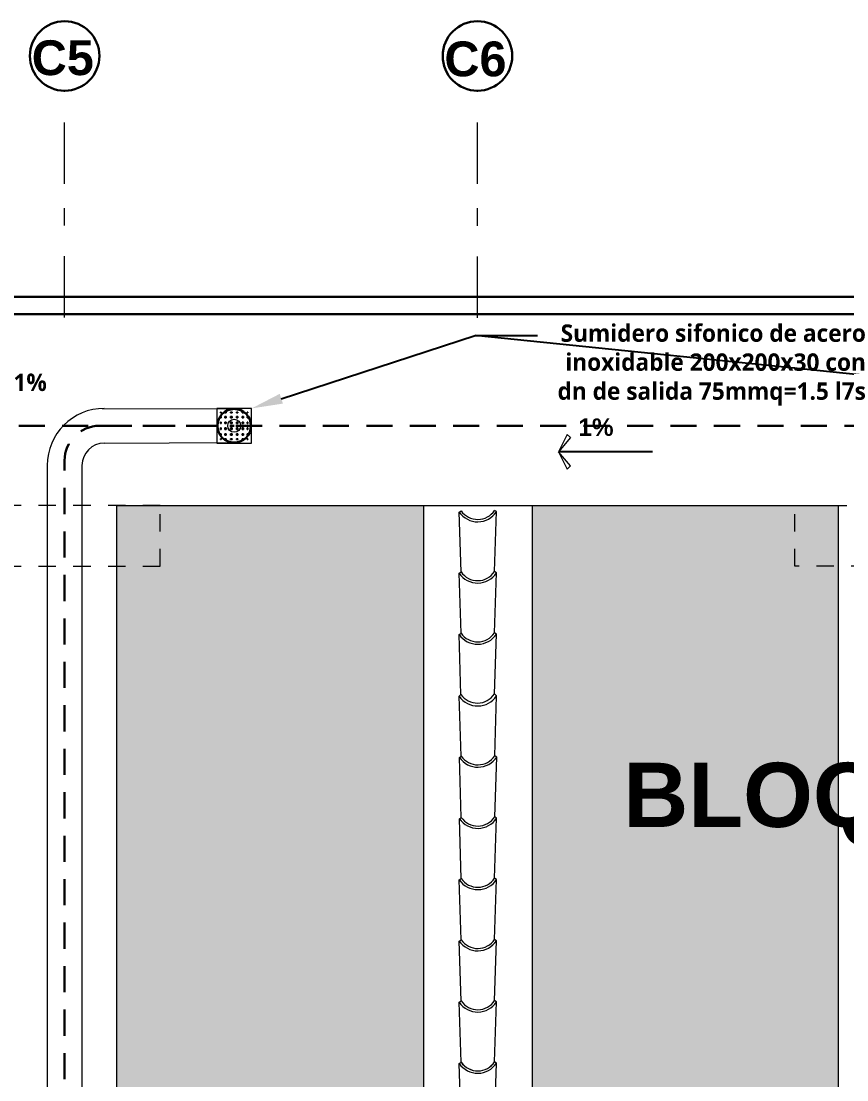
# Model space of a CAD drawing. Header units: metres. Extents: x 27 to 147, y -173 to 8.
# Drawn here: x 64.33 to 69.08, y -12.35 to -6.26 of the extents above; entities that cross this region are included whole.
import ezdxf
from ezdxf import colors
from ezdxf.entities.mleader import LeaderData, LeaderLine
from ezdxf.enums import TextEntityAlignment as Align
from ezdxf.math import Vec2, Vec3

# ---------------------------------------------------------------- set-up
doc = ezdxf.new("R2010")
doc.units = ezdxf.units.M
for name, pattern in [('DASHED2', [0.375, 0.25, -0.125]), ('Dot & Dashed', [0.670277762413025, 0.352777767181396, -0.176388883590699, 0, -0.14111111164093]), ('HIDDEN2', [0.1875, 0.125, -0.0625])]:
    doc.linetypes.add(name, pattern=pattern)
for name, color, linetype, lineweight in [('2D Drafting - General_Pen_No__46', 7, 'Continuous', 25), ('Cotas varias El', 253, 'Continuous', 13), ('Equipamiento SR', 23, 'Continuous', 0), ('GRAFO 0 BLANCO', 7, 'Continuous', 0), ('grafo 2', 31, 'Continuous', 20), ('GRAFO 3', 22, 'Continuous', 30), ('GRAFO 4', 7, 'Continuous', 30), ('GRAFO01', 7, 'Continuous', 0), ('GRfo 3', 7, 'Continuous', 30), ('I.S. CANALETAS', 12, 'Continuous', 0), ('Interior - Mobiliario', 7, 'Continuous', 5), ('letras sr', 7, 'Continuous', 5), ('linea0016', 144, 'HIDDEN2', 9), ('Lineas Referencia', 73, 'Continuous', 13), ('teja andina', 252, 'Continuous', 0), ('TEJAS ANDINA', 253, 'Continuous', 0), ('TEXTOS-SUBTITULO', 7, 'Continuous', 30)]:
    doc.layers.add(name, color=color, linetype=linetype, lineweight=lineweight)
doc.layers.add('Interior - Mobiliario _Pluma_Nº__3', color=7, linetype='Continuous', lineweight=18, true_color=0xff6600)
doc.layers.add('Mobiliario', color=7, linetype='Continuous', lineweight=0, true_color=0x7f7f7f)
doc.styles.add('GENERATED_STYLE_1', font='arialbd.ttf')
doc.styles.add('GENERATED_STYLE_2', font='arial.ttf')
doc.styles.get("Standard").update_dxf_attribs({"font": 'arial.ttf'})
doc.styles.add('TURBO_BASS', font='swisseb.ttf')

# ---------------------------------------------------------------- blocks, each defined once
blk = doc.blocks.new('A$C295C7585')
at = {"layer": 'Mobiliario', "lineweight": 15}
for p, q in [((1.374978025502969, 3.076203088460716), (1.513853283491699, 3.40416242087349)), ((1.513853283491699, 3.40416242087349), (1.527648820229842, 3.406546360073889)), ((1.556330874160267, 2.995064099900674), (1.716417933508637, 3.313533070731637)), ((1.716417933508637, 3.313533070731637), (1.70900166888714, 3.325407371513847)), ((1.222307230775641, 2.745859816847769), (1.36118248876528, 3.073819149260316)), ((1.36118248876528, 3.073819149260316), (1.374978025502969, 3.076203088460716)), ((1.403660079433394, 2.6647208282875), (1.563747138781764, 2.983189799118463)), ((1.563747138781764, 2.983189799118463), (1.556330874160267, 2.995064099900674)), ((1.069636436049223, 2.415516545234141), (1.208511694038407, 2.743475877646915)), ((1.208511694038407, 2.743475877646915), (1.222307230776096, 2.745859816847542)), ((1.250989284706975, 2.334377556673871), (1.411076344054891, 2.652846527505289)), ((1.411076344054891, 2.652846527505289), (1.403660079433394, 2.6647208282875)), ((0.9169656413223493, 2.085173273620967), (1.055840899311079, 2.413132606033741)), ((1.055840899311079, 2.413132606033741), (1.069636436048768, 2.415516545234595)), ((1.258405549328472, 2.322503255891888), (1.25098928470652, 2.334377556674326)), ((1.098318489980102, 2.004034285060698), (1.258405549328472, 2.322503255891888)), ((0.7650785429282223, 1.751017721853714), (0.9031190902182971, 2.079350511766734)), ((0.9031190902182971, 2.079350511766734), (0.9169656413223493, 2.085173273620967)), ((0.94643139158552, 1.66987873329299), (1.10492039455994, 1.989062689736784)), ((1.10492039455994, 1.989062689736784), (1.098439325062163, 2.004274668164622)), ((0.612407748201349, 1.420674450239858), (0.7512830061905333, 1.748633782652632)), ((0.7512830061905333, 1.748633782652632), (0.7650785429282223, 1.751017721853486)), ((0.7937605968586467, 1.339535461679816), (0.953847656207472, 1.658004432511007)), ((0.953847656207472, 1.658004432511007), (0.94643139158552, 1.66987873329299)), ((0.4597369534749305, 1.090331178626684), (0.5986122114636601, 1.418290511039459)), ((0.5986122114636601, 1.418290511039459), (0.6124077482018038, 1.420674450240085)), ((0.6410898021322282, 1.009192190066642), (0.8011768614805987, 1.327661160897833)), ((0.8011768614805987, 1.327661160897833), (0.7937605968591015, 1.339535461679816)), ((0.3070661587476025, 0.7599879070137376), (0.4459414167367868, 1.087947239426285)), ((0.4459414167367868, 1.087947239426285), (0.4597369534749305, 1.090331178626911)), ((0.6485060667537255, 0.997317889284659), (0.6410898021322282, 1.009192190066642)), ((0.4884190074053549, 0.6788489184534683), (0.6485060667537255, 0.997317889284659)), ((0.1543953640207292, 0.4296446354001091), (0.2932706220099135, 0.757603967813111)), ((0.2932706220099135, 0.757603967813111), (0.3070661587480572, 0.7599879070135103)), ((0.3357482126784817, 0.3485056468398398), (0.4958352720268522, 0.6669746176712579)), ((0.4958352720268522, 0.6669746176712579), (0.4884190074053549, 0.6788489184534683)), ((0.001724569293855893, 0.09930136378693533), (0.1405998272830402, 0.4272606961997099)), ((0.1405998272830402, 0.4272606961997099), (0.1543953640207292, 0.4296446354007912)), ((0.1830774179516084, 0.01816237522666597), (0.3431644773004336, 0.3366313460578567)), ((0.3431644773004336, 0.3366313460578567), (0.3357482126784817, 0.3485056468402945))]:
    blk.add_line(p, q, dxfattribs=at)
for centre, radius, start, end in [((1.64559542193274, 3.42692813519011), 0.1336946849706216, 189.8041789864884, 301.9874291323811), ((1.64559542193274, 3.42692813519011), 0.1196946849706216, 189.8041789864884, 301.9874291323811), ((1.492924627205866, 3.096584863576936), 0.1336946849706216, 189.8041789864884, 301.9874291323811), ((1.492924627205866, 3.096584863576936), 0.1196946849706216, 189.8041789864884, 301.9874291323811), ((1.340253832479448, 2.766241591963535), 0.1336946849706216, 189.8041789864884, 301.9874291323811), ((1.340253832479448, 2.766241591963535), 0.1196946849706216, 189.8041789864884, 301.9874291323811), ((1.187583037752574, 2.435898320350134), 0.1336946849706216, 189.8041789864884, 301.9874291323811), ((1.187583037752574, 2.435898320350134), 0.1196946849706216, 189.8041789864884, 301.9874291323811), ((1.034204698330086, 2.101672659223368), 0.1329726096647947, 189.6640148896703, 302.1275932302208), ((1.034912243024337, 2.105555048736051), 0.1196946849706216, 189.8041789864884, 301.9874291323811), ((0.8830251446311195, 1.77139949696948), 0.1336946849706216, 189.8041789864884, 301.9874291323811), ((0.8830251446311195, 1.77139949696948), 0.1196946849706216, 189.8041789864884, 301.9874291323811), ((0.7303543499047009, 1.441056225356306), 0.1336946849706216, 189.8041789864884, 301.9874291323811), ((0.7303543499047009, 1.441056225356306), 0.1196946849706216, 189.8041789864884, 301.9874291323811), ((0.5776835551778277, 1.110712953743132), 0.1336946849706216, 189.8041789864884, 301.9874291323811), ((0.5776835551778277, 1.110712953743132), 0.1196946849706216, 189.8041789864884, 301.9874291323811), ((0.4250127604509544, 0.7803696821295034), 0.1336946849706216, 189.8041789864884, 301.9874291323811), ((0.4250127604509544, 0.7803696821295034), 0.1196946849706216, 189.8041789864884, 301.9874291323811), ((0.2723419657240811, 0.4500264105163296), 0.1336946849706216, 189.8041789864884, 301.9874291323811), ((0.2723419657240811, 0.4500264105163296), 0.1196946849706216, 189.8041789864884, 301.9874291323811), ((0.1196711709962983, 0.119683138902019), 0.1196946849706216, 189.8041789864884, 301.9874291323811)]:
    blk.add_arc(centre, radius, start, end, dxfattribs=at)
blk = doc.blocks.new('Red 18')
at = {"layer": 'GRAFO 0 BLANCO', "linetype": 'Continuous'}
for p, q in [((0.05, 0.2041666666666667), (0.04583333333333334, 0.2041666666666667)), ((0.04583333333333334, 0.2041666666666667), (0.04583333333333334, 0.2)), ((0.04583333333333334, 0.2), (0.04583333333333334, 0.2041666666666667)), ((0.04583333333333334, 0.2041666666666667), (0.05, 0.2041666666666667)), ((0.04583333333333334, 0.2), (0.05, 0.2)), ((0.05, 0.2), (0.04583333333333334, 0.2)), ((0.05, 0.2), (0.05, 0.2041666666666667)), ((0.05, 0.2041666666666667), (0.05, 0.2)), ((0.07916666666666668, 0.2041666666666667), (0.07083333333333333, 0.2041666666666667)), ((0.07083333333333333, 0.2041666666666667), (0.07083333333333333, 0.2)), ((0.07083333333333333, 0.2041666666666667), (0.07916666666666668, 0.2041666666666667)), ((0.07083333333333333, 0.2), (0.07083333333333333, 0.2041666666666667)), ((0.07083333333333333, 0.2), (0.07916666666666668, 0.2)), ((0.07916666666666668, 0.2), (0.07083333333333333, 0.2)), ((0.07916666666666668, 0.2), (0.07916666666666668, 0.2041666666666667)), ((0.07916666666666668, 0.2041666666666667), (0.07916666666666668, 0.2)), ((0.1125, 0.2041666666666667), (0.1041666666666667, 0.2041666666666667)), ((0.1041666666666667, 0.2041666666666667), (0.1041666666666667, 0.2)), ((0.1041666666666667, 0.2041666666666667), (0.1125, 0.2041666666666667)), ((0.1041666666666667, 0.2), (0.1041666666666667, 0.2041666666666667)), ((0.1041666666666667, 0.2), (0.1125, 0.2)), ((0.1125, 0.2), (0.1041666666666667, 0.2)), ((0.1125, 0.2), (0.1125, 0.2041666666666667)), ((0.1125, 0.2041666666666667), (0.1125, 0.2)), ((0.1458333333333333, 0.2041666666666667), (0.1375, 0.2041666666666667)), ((0.1375, 0.2041666666666667), (0.1375, 0.2)), ((0.1375, 0.2041666666666667), (0.1458333333333333, 0.2041666666666667)), ((0.1375, 0.2), (0.1375, 0.2041666666666667)), ((0.1375, 0.2), (0.1458333333333333, 0.2)), ((0.1458333333333333, 0.2), (0.1375, 0.2)), ((0.1458333333333333, 0.2), (0.1458333333333333, 0.2041666666666667)), ((0.1458333333333333, 0.2041666666666667), (0.1458333333333333, 0.2)), ((0.1791666666666666, 0.2041666666666667), (0.1708333333333333, 0.2041666666666667)), ((0.1708333333333333, 0.2041666666666667), (0.1708333333333333, 0.2)), ((0.1708333333333333, 0.2041666666666667), (0.1791666666666666, 0.2041666666666667)), ((0.1708333333333333, 0.2), (0.1708333333333333, 0.2041666666666667)), ((0.1708333333333333, 0.2), (0.1791666666666666, 0.2)), ((0.1791666666666666, 0.2), (0.1708333333333333, 0.2)), ((0.1791666666666666, 0.2), (0.1791666666666666, 0.2041666666666667)), ((0.1791666666666666, 0.2041666666666667), (0.1791666666666666, 0.2)), ((0.2041666666666667, 0.2041666666666667), (0.2, 0.2041666666666667)), ((0.2, 0.2041666666666667), (0.2, 0.2)), ((0.2, 0.2), (0.2, 0.2041666666666667)), ((0.2, 0.2041666666666667), (0.2041666666666667, 0.2041666666666667)), ((0.2, 0.2), (0.2041666666666667, 0.2)), ((0.2041666666666667, 0.2), (0.2, 0.2)), ((0.2041666666666667, 0.2), (0.2041666666666667, 0.2041666666666667)), ((0.2041666666666667, 0.2041666666666667), (0.2041666666666667, 0.2)), ((0.05, 0.1791666666666666), (0.04583333333333334, 0.1791666666666666)), ((0.04583333333333334, 0.1791666666666666), (0.04583333333333334, 0.1708333333333333)), ((0.04583333333333334, 0.1708333333333333), (0.04583333333333334, 0.1791666666666666)), ((0.04583333333333334, 0.1791666666666666), (0.05, 0.1791666666666666)), ((0.04583333333333334, 0.1708333333333333), (0.05, 0.1708333333333333)), ((0.05, 0.1708333333333333), (0.04583333333333334, 0.1708333333333333)), ((0.05, 0.1458333333333333), (0.04583333333333334, 0.1458333333333333)), ((0.04583333333333334, 0.1458333333333333), (0.04583333333333334, 0.1375)), ((0.04583333333333334, 0.1375), (0.04583333333333334, 0.1458333333333333)), ((0.04583333333333334, 0.1458333333333333), (0.05, 0.1458333333333333)), ((0.04583333333333334, 0.1375), (0.05, 0.1375)), ((0.05, 0.1375), (0.04583333333333334, 0.1375)), ((0.05, 0.1708333333333333), (0.05, 0.1791666666666666)), ((0.05, 0.1791666666666666), (0.05, 0.1708333333333333)), ((0.05, 0.1375), (0.05, 0.1458333333333333)), ((0.05, 0.1458333333333333), (0.05, 0.1375)), ((0.07916666666666668, 0.1791666666666666), (0.07083333333333333, 0.1791666666666666)), ((0.07083333333333333, 0.1791666666666666), (0.07083333333333333, 0.1708333333333333)), ((0.07083333333333333, 0.1708333333333333), (0.07083333333333333, 0.1791666666666666)), ((0.07083333333333333, 0.1791666666666666), (0.07916666666666668, 0.1791666666666666)), ((0.07083333333333333, 0.1708333333333333), (0.07916666666666668, 0.1708333333333333)), ((0.07916666666666668, 0.1708333333333333), (0.07083333333333333, 0.1708333333333333)), ((0.07916666666666668, 0.1458333333333333), (0.07083333333333333, 0.1458333333333333)), ((0.07083333333333333, 0.1458333333333333), (0.07083333333333333, 0.1375)), ((0.07083333333333333, 0.1375), (0.07083333333333333, 0.1458333333333333)), ((0.07083333333333333, 0.1458333333333333), (0.07916666666666668, 0.1458333333333333)), ((0.07083333333333333, 0.1375), (0.07916666666666668, 0.1375)), ((0.07916666666666668, 0.1375), (0.07083333333333333, 0.1375)), ((0.07916666666666668, 0.1708333333333333), (0.07916666666666668, 0.1791666666666666)), ((0.07916666666666668, 0.1791666666666666), (0.07916666666666668, 0.1708333333333333)), ((0.07916666666666668, 0.1375), (0.07916666666666668, 0.1458333333333333)), ((0.07916666666666668, 0.1458333333333333), (0.07916666666666668, 0.1375)), ((0.1125, 0.1791666666666666), (0.1041666666666667, 0.1791666666666666)), ((0.1041666666666667, 0.1791666666666666), (0.1041666666666667, 0.1708333333333333)), ((0.1041666666666667, 0.1708333333333333), (0.1041666666666667, 0.1791666666666666)), ((0.1041666666666667, 0.1791666666666666), (0.1125, 0.1791666666666666)), ((0.1041666666666667, 0.1708333333333333), (0.1125, 0.1708333333333333)), ((0.1125, 0.1708333333333333), (0.1041666666666667, 0.1708333333333333)), ((0.1125, 0.1458333333333333), (0.1041666666666667, 0.1458333333333333)), ((0.1041666666666667, 0.1458333333333333), (0.1041666666666667, 0.1375)), ((0.1041666666666667, 0.1375), (0.1041666666666667, 0.1458333333333333)), ((0.1041666666666667, 0.1458333333333333), (0.1125, 0.1458333333333333)), ((0.1041666666666667, 0.1375), (0.1125, 0.1375)), ((0.1125, 0.1375), (0.1041666666666667, 0.1375)), ((0.1125, 0.1708333333333333), (0.1125, 0.1791666666666666)), ((0.1125, 0.1791666666666666), (0.1125, 0.1708333333333333)), ((0.1125, 0.1375), (0.1125, 0.1458333333333333)), ((0.1125, 0.1458333333333333), (0.1125, 0.1375)), ((0.1458333333333333, 0.1791666666666666), (0.1375, 0.1791666666666666)), ((0.1375, 0.1791666666666666), (0.1375, 0.1708333333333333)), ((0.1375, 0.1708333333333333), (0.1375, 0.1791666666666666)), ((0.1375, 0.1791666666666666), (0.1458333333333333, 0.1791666666666666)), ((0.1375, 0.1708333333333333), (0.1458333333333333, 0.1708333333333333)), ((0.1458333333333333, 0.1708333333333333), (0.1375, 0.1708333333333333)), ((0.1458333333333333, 0.1458333333333333), (0.1375, 0.1458333333333333)), ((0.1375, 0.1458333333333333), (0.1375, 0.1375)), ((0.1375, 0.1375), (0.1375, 0.1458333333333333)), ((0.1375, 0.1458333333333333), (0.1458333333333333, 0.1458333333333333)), ((0.1375, 0.1375), (0.1458333333333333, 0.1375)), ((0.1458333333333333, 0.1375), (0.1375, 0.1375)), ((0.1458333333333333, 0.1708333333333333), (0.1458333333333333, 0.1791666666666666)), ((0.1458333333333333, 0.1791666666666666), (0.1458333333333333, 0.1708333333333333)), ((0.1458333333333333, 0.1375), (0.1458333333333333, 0.1458333333333333)), ((0.1458333333333333, 0.1458333333333333), (0.1458333333333333, 0.1375)), ((0.1791666666666666, 0.1791666666666666), (0.1708333333333333, 0.1791666666666666)), ((0.1708333333333333, 0.1791666666666666), (0.1708333333333333, 0.1708333333333333)), ((0.1708333333333333, 0.1708333333333333), (0.1708333333333333, 0.1791666666666666)), ((0.1708333333333333, 0.1791666666666666), (0.1791666666666666, 0.1791666666666666)), ((0.1708333333333333, 0.1708333333333333), (0.1791666666666666, 0.1708333333333333)), ((0.1791666666666666, 0.1708333333333333), (0.1708333333333333, 0.1708333333333333)), ((0.1791666666666666, 0.1458333333333333), (0.1708333333333333, 0.1458333333333333)), ((0.1708333333333333, 0.1458333333333333), (0.1708333333333333, 0.1375)), ((0.1708333333333333, 0.1375), (0.1708333333333333, 0.1458333333333333)), ((0.1708333333333333, 0.1458333333333333), (0.1791666666666666, 0.1458333333333333)), ((0.1708333333333333, 0.1375), (0.1791666666666666, 0.1375)), ((0.1791666666666666, 0.1375), (0.1708333333333333, 0.1375)), ((0.1791666666666666, 0.1708333333333333), (0.1791666666666666, 0.1791666666666666)), ((0.1791666666666666, 0.1791666666666666), (0.1791666666666666, 0.1708333333333333)), ((0.1791666666666666, 0.1375), (0.1791666666666666, 0.1458333333333333)), ((0.1791666666666666, 0.1458333333333333), (0.1791666666666666, 0.1375)), ((0.2041666666666667, 0.1791666666666666), (0.2, 0.1791666666666666)), ((0.2, 0.1791666666666666), (0.2, 0.1708333333333333)), ((0.2, 0.1708333333333333), (0.2, 0.1791666666666666)), ((0.2, 0.1791666666666666), (0.2041666666666667, 0.1791666666666666)), ((0.2, 0.1708333333333333), (0.2041666666666667, 0.1708333333333333)), ((0.2041666666666667, 0.1708333333333333), (0.2, 0.1708333333333333)), ((0.2041666666666667, 0.1458333333333333), (0.2, 0.1458333333333333)), ((0.2, 0.1458333333333333), (0.2, 0.1375)), ((0.2, 0.1375), (0.2, 0.1458333333333333)), ((0.2, 0.1458333333333333), (0.2041666666666667, 0.1458333333333333)), ((0.2, 0.1375), (0.2041666666666667, 0.1375)), ((0.2041666666666667, 0.1375), (0.2, 0.1375)), ((0.2041666666666667, 0.1708333333333333), (0.2041666666666667, 0.1791666666666666)), ((0.2041666666666667, 0.1791666666666666), (0.2041666666666667, 0.1708333333333333)), ((0.2041666666666667, 0.1375), (0.2041666666666667, 0.1458333333333333)), ((0.2041666666666667, 0.1458333333333333), (0.2041666666666667, 0.1375)), ((0.05, 0.1125), (0.04583333333333334, 0.1125)), ((0.04583333333333334, 0.1125), (0.04583333333333334, 0.1041666666666667)), ((0.04583333333333334, 0.1041666666666667), (0.04583333333333334, 0.1125)), ((0.04583333333333334, 0.1125), (0.05, 0.1125)), ((0.04583333333333334, 0.1041666666666667), (0.05, 0.1041666666666667)), ((0.05, 0.1041666666666667), (0.04583333333333334, 0.1041666666666667)), ((0.05, 0.07916666666666668), (0.04583333333333334, 0.07916666666666668)), ((0.04583333333333334, 0.07916666666666668), (0.04583333333333334, 0.07083333333333333)), ((0.04583333333333334, 0.07083333333333333), (0.04583333333333334, 0.07916666666666668)), ((0.04583333333333334, 0.07916666666666668), (0.05, 0.07916666666666668)), ((0.04583333333333334, 0.07083333333333333), (0.05, 0.07083333333333333)), ((0.05, 0.07083333333333333), (0.04583333333333334, 0.07083333333333333)), ((0.05, 0.1041666666666667), (0.05, 0.1125)), ((0.05, 0.1125), (0.05, 0.1041666666666667)), ((0.05, 0.07083333333333333), (0.05, 0.07916666666666668)), ((0.05, 0.07916666666666668), (0.05, 0.07083333333333333)), ((0.07916666666666668, 0.1125), (0.07083333333333333, 0.1125)), ((0.07083333333333333, 0.1125), (0.07083333333333333, 0.1041666666666667)), ((0.07083333333333333, 0.1041666666666667), (0.07083333333333333, 0.1125)), ((0.07083333333333333, 0.1125), (0.07916666666666668, 0.1125)), ((0.07083333333333333, 0.1041666666666667), (0.07916666666666668, 0.1041666666666667)), ((0.07916666666666668, 0.1041666666666667), (0.07083333333333333, 0.1041666666666667)), ((0.07916666666666668, 0.07916666666666668), (0.07083333333333333, 0.07916666666666668)), ((0.07083333333333333, 0.07916666666666668), (0.07083333333333333, 0.07083333333333333)), ((0.07083333333333333, 0.07083333333333333), (0.07083333333333333, 0.07916666666666668)), ((0.07083333333333333, 0.07916666666666668), (0.07916666666666668, 0.07916666666666668)), ((0.07083333333333333, 0.07083333333333333), (0.07916666666666668, 0.07083333333333333)), ((0.07916666666666668, 0.07083333333333333), (0.07083333333333333, 0.07083333333333333)), ((0.07916666666666668, 0.1041666666666667), (0.07916666666666668, 0.1125)), ((0.07916666666666668, 0.1125), (0.07916666666666668, 0.1041666666666667)), ((0.07916666666666668, 0.07083333333333333), (0.07916666666666668, 0.07916666666666668)), ((0.07916666666666668, 0.07916666666666668), (0.07916666666666668, 0.07083333333333333)), ((0.1125, 0.1125), (0.1041666666666667, 0.1125)), ((0.1041666666666667, 0.1125), (0.1041666666666667, 0.1041666666666667)), ((0.1041666666666667, 0.1041666666666667), (0.1041666666666667, 0.1125)), ((0.1041666666666667, 0.1125), (0.1125, 0.1125)), ((0.1041666666666667, 0.1041666666666667), (0.1125, 0.1041666666666667)), ((0.1125, 0.1041666666666667), (0.1041666666666667, 0.1041666666666667)), ((0.1125, 0.07916666666666668), (0.1041666666666667, 0.07916666666666668)), ((0.1041666666666667, 0.07916666666666668), (0.1041666666666667, 0.07083333333333333)), ((0.1041666666666667, 0.07083333333333333), (0.1041666666666667, 0.07916666666666668)), ((0.1041666666666667, 0.07916666666666668), (0.1125, 0.07916666666666668)), ((0.1041666666666667, 0.07083333333333333), (0.1125, 0.07083333333333333)), ((0.1125, 0.07083333333333333), (0.1041666666666667, 0.07083333333333333)), ((0.1125, 0.1041666666666667), (0.1125, 0.1125)), ((0.1125, 0.1125), (0.1125, 0.1041666666666667)), ((0.1125, 0.07083333333333333), (0.1125, 0.07916666666666668)), ((0.1125, 0.07916666666666668), (0.1125, 0.07083333333333333)), ((0.1458333333333333, 0.1125), (0.1375, 0.1125)), ((0.1375, 0.1125), (0.1375, 0.1041666666666667)), ((0.1375, 0.1041666666666667), (0.1375, 0.1125)), ((0.1375, 0.1125), (0.1458333333333333, 0.1125)), ((0.1375, 0.1041666666666667), (0.1458333333333333, 0.1041666666666667)), ((0.1458333333333333, 0.1041666666666667), (0.1375, 0.1041666666666667)), ((0.1458333333333333, 0.07916666666666668), (0.1375, 0.07916666666666668)), ((0.1375, 0.07916666666666668), (0.1375, 0.07083333333333333)), ((0.1375, 0.07083333333333333), (0.1375, 0.07916666666666668)), ((0.1375, 0.07916666666666668), (0.1458333333333333, 0.07916666666666668)), ((0.1375, 0.07083333333333333), (0.1458333333333333, 0.07083333333333333)), ((0.1458333333333333, 0.07083333333333333), (0.1375, 0.07083333333333333)), ((0.1458333333333333, 0.1041666666666667), (0.1458333333333333, 0.1125)), ((0.1458333333333333, 0.1125), (0.1458333333333333, 0.1041666666666667)), ((0.1458333333333333, 0.07083333333333333), (0.1458333333333333, 0.07916666666666668)), ((0.1458333333333333, 0.07916666666666668), (0.1458333333333333, 0.07083333333333333)), ((0.1791666666666666, 0.1125), (0.1708333333333333, 0.1125)), ((0.1708333333333333, 0.1125), (0.1708333333333333, 0.1041666666666667)), ((0.1708333333333333, 0.1041666666666667), (0.1708333333333333, 0.1125)), ((0.1708333333333333, 0.1125), (0.1791666666666666, 0.1125)), ((0.1708333333333333, 0.1041666666666667), (0.1791666666666666, 0.1041666666666667)), ((0.1791666666666666, 0.1041666666666667), (0.1708333333333333, 0.1041666666666667)), ((0.1791666666666666, 0.07916666666666668), (0.1708333333333333, 0.07916666666666668)), ((0.1708333333333333, 0.07916666666666668), (0.1708333333333333, 0.07083333333333333)), ((0.1708333333333333, 0.07083333333333333), (0.1708333333333333, 0.07916666666666668)), ((0.1708333333333333, 0.07916666666666668), (0.1791666666666666, 0.07916666666666668)), ((0.1708333333333333, 0.07083333333333333), (0.1791666666666666, 0.07083333333333333)), ((0.1791666666666666, 0.07083333333333333), (0.1708333333333333, 0.07083333333333333)), ((0.1791666666666666, 0.1041666666666667), (0.1791666666666666, 0.1125)), ((0.1791666666666666, 0.1125), (0.1791666666666666, 0.1041666666666667)), ((0.1791666666666666, 0.07083333333333333), (0.1791666666666666, 0.07916666666666668)), ((0.1791666666666666, 0.07916666666666668), (0.1791666666666666, 0.07083333333333333)), ((0.2041666666666667, 0.1125), (0.2, 0.1125)), ((0.2, 0.1125), (0.2, 0.1041666666666667)), ((0.2, 0.1041666666666667), (0.2, 0.1125)), ((0.2, 0.1125), (0.2041666666666667, 0.1125)), ((0.2, 0.1041666666666667), (0.2041666666666667, 0.1041666666666667)), ((0.2041666666666667, 0.1041666666666667), (0.2, 0.1041666666666667)), ((0.2041666666666667, 0.07916666666666668), (0.2, 0.07916666666666668)), ((0.2, 0.07916666666666668), (0.2, 0.07083333333333333)), ((0.2, 0.07083333333333333), (0.2, 0.07916666666666668)), ((0.2, 0.07916666666666668), (0.2041666666666667, 0.07916666666666668)), ((0.2, 0.07083333333333333), (0.2041666666666667, 0.07083333333333333)), ((0.2041666666666667, 0.07083333333333333), (0.2, 0.07083333333333333)), ((0.2041666666666667, 0.1041666666666667), (0.2041666666666667, 0.1125)), ((0.2041666666666667, 0.1125), (0.2041666666666667, 0.1041666666666667)), ((0.2041666666666667, 0.07083333333333333), (0.2041666666666667, 0.07916666666666668)), ((0.2041666666666667, 0.07916666666666668), (0.2041666666666667, 0.07083333333333333)), ((0.05, 0.05), (0.04583333333333334, 0.05)), ((0.04583333333333334, 0.05), (0.04583333333333334, 0.04583333333333334)), ((0.04583333333333334, 0.04583333333333334), (0.04583333333333334, 0.05)), ((0.04583333333333334, 0.05), (0.05, 0.05)), ((0.04583333333333334, 0.04583333333333334), (0.05, 0.04583333333333334)), ((0.05, 0.04583333333333334), (0.04583333333333334, 0.04583333333333334)), ((0.05, 0.04583333333333334), (0.05, 0.05)), ((0.05, 0.05), (0.05, 0.04583333333333334)), ((0.07916666666666668, 0.05), (0.07083333333333333, 0.05)), ((0.07083333333333333, 0.05), (0.07083333333333333, 0.04583333333333334)), ((0.07083333333333333, 0.05), (0.07916666666666668, 0.05)), ((0.07083333333333333, 0.04583333333333334), (0.07083333333333333, 0.05)), ((0.07083333333333333, 0.04583333333333334), (0.07916666666666668, 0.04583333333333334)), ((0.07916666666666668, 0.04583333333333334), (0.07083333333333333, 0.04583333333333334)), ((0.07916666666666668, 0.04583333333333334), (0.07916666666666668, 0.05)), ((0.07916666666666668, 0.05), (0.07916666666666668, 0.04583333333333334)), ((0.1125, 0.05), (0.1041666666666667, 0.05)), ((0.1041666666666667, 0.05), (0.1041666666666667, 0.04583333333333334)), ((0.1041666666666667, 0.05), (0.1125, 0.05)), ((0.1041666666666667, 0.04583333333333334), (0.1041666666666667, 0.05)), ((0.1041666666666667, 0.04583333333333334), (0.1125, 0.04583333333333334)), ((0.1125, 0.04583333333333334), (0.1041666666666667, 0.04583333333333334)), ((0.1125, 0.04583333333333334), (0.1125, 0.05)), ((0.1125, 0.05), (0.1125, 0.04583333333333334)), ((0.1458333333333333, 0.05), (0.1375, 0.05)), ((0.1375, 0.05), (0.1375, 0.04583333333333334)), ((0.1375, 0.05), (0.1458333333333333, 0.05)), ((0.1375, 0.04583333333333334), (0.1375, 0.05)), ((0.1375, 0.04583333333333334), (0.1458333333333333, 0.04583333333333334)), ((0.1458333333333333, 0.04583333333333334), (0.1375, 0.04583333333333334)), ((0.1458333333333333, 0.04583333333333334), (0.1458333333333333, 0.05)), ((0.1458333333333333, 0.05), (0.1458333333333333, 0.04583333333333334)), ((0.1791666666666666, 0.05), (0.1708333333333333, 0.05)), ((0.1708333333333333, 0.05), (0.1708333333333333, 0.04583333333333334)), ((0.1708333333333333, 0.05), (0.1791666666666666, 0.05)), ((0.1708333333333333, 0.04583333333333334), (0.1708333333333333, 0.05)), ((0.1708333333333333, 0.04583333333333334), (0.1791666666666666, 0.04583333333333334)), ((0.1791666666666666, 0.04583333333333334), (0.1708333333333333, 0.04583333333333334)), ((0.1791666666666666, 0.04583333333333334), (0.1791666666666666, 0.05)), ((0.1791666666666666, 0.05), (0.1791666666666666, 0.04583333333333334)), ((0.2041666666666667, 0.05), (0.2, 0.05)), ((0.2, 0.05), (0.2, 0.04583333333333334)), ((0.2, 0.04583333333333334), (0.2, 0.05)), ((0.2, 0.05), (0.2041666666666667, 0.05)), ((0.2, 0.04583333333333334), (0.2041666666666667, 0.04583333333333334)), ((0.2041666666666667, 0.04583333333333334), (0.2, 0.04583333333333334)), ((0.2041666666666667, 0.04583333333333334), (0.2041666666666667, 0.05)), ((0.2041666666666667, 0.05), (0.2041666666666667, 0.04583333333333334))]:
    blk.add_line(p, q, dxfattribs=at)
at = {"layer": 'GRAFO01'}
blk.add_lwpolyline([(0.02500000000000005, 0.02500000000000141), (0.2250000000000001, 0.02500000000000141), (0.2250000000000001, 0.2250000000000014), (0.02500000000000005, 0.2250000000000014)], close=True, dxfattribs=at)
at = {"layer": 'Interior - Mobiliario _Pluma_Nº__3', "linetype": 'Continuous'}
for p, q in [((0.2250000000000001, 0.2250000000000014), (0.02500000000000005, 0.2250000000000014)), ((0.02500000000000005, 0.2250000000000014), (0.02500000000000005, 0.02500000000000141)), ((0.2250000000000001, 0.02500000000000141), (0.2250000000000001, 0.2250000000000014)), ((0.02500000000000005, 0.02500000000000141), (0.2250000000000001, 0.02500000000000141))]:
    blk.add_line(p, q, dxfattribs=at)
blk = doc.blocks.new('FLECHA')
at = {"layer": 'grafo 2', "ltscale": 0.05}
for p, q in [((674350.4068813783, 8489809.493097022, -2.952000000000225), (674350.3571751671, 8489809.392813733, -2.952000000000225)), ((674350.4259006998, 8489809.474077702, -2.952000000000225), (674350.3571751671, 8489809.392813733, -2.952000000000225)), ((674350.4068813783, 8489809.493097022, -2.952000000000225), (674350.4259006998, 8489809.474077702, -2.952000000000225)), ((674350.4259006998, 8489809.311549768, -2.952000000000225), (674350.3571751671, 8489809.392813733, -2.952000000000225)), ((674350.4068813783, 8489809.292530447, -2.952000000000225), (674350.4259006998, 8489809.311549768, -2.952000000000225))]:
    blk.add_line(p, q, dxfattribs=at)
at = {"layer": 'grafo 2', "lineweight": 25}
blk.add_line((674350.8988359317, 8489809.392813733, -2.952000000000225), (674350.3571751671, 8489809.392813733, -2.952000000000225), dxfattribs=at)
at = {"layer": 'grafo 2'}
blk.add_line((674350.3571751671, 8489809.392813733, -2.952000000000225), (674350.4068813783, 8489809.292530447, -2.952000000000225), dxfattribs=at)

msp = doc.modelspace()

# ---------------------------------------------------------------- hatches: boundary and pattern name
at = {"layer": 'TEJAS ANDINA'}
h = msp.add_hatch(dxfattribs=at)
h.set_pattern_fill('SPANTIL1', color=256, scale=0.2, angle=270, pattern_type=2)
h.set_pattern_definition([(184.9697, (-73.64630971789359, 96.02196564290074), (2.400000210303527, 0.1999982614014097), [0.1846944, -4.4326642]), (90, (-73.83030971789356, 96.00596564290075), (-0.2, 0.2000000000000001), [0.016, -0.184]), (270, (-73.84630971789363, 96.20596564290076), (0.2, -0.2), [0.05600000000000001, -0.144]), (0, (-73.84630971789363, 96.14996564290075), (0.2, 0.2), [0.02, -0.18]), (180, (-73.82630971789365, 96.02196564290074), (-0.2000000000000001, -0.1999999999999999), [0.02, -0.18]), (270, (-73.84630971789363, 96.02196564290074), (0.2, -0.2), [0.016, -0.184]), (270, (-73.83030971789356, 96.20596564290076), (0.2, -0.2), [0.04000000000000001, -0.16]), (355.0303, (-73.83030971789356, 96.16596564290074), (2.400000210303527, -0.1999982614014123), [0.1846944, -4.4326642]), (322.6961, (-73.82030971789356, 96.16596564290074), (-3.400002148337723, 2.599997177976598), [0.0528016, -5.22735]), (288.4349, (-73.77830971789365, 96.13396564290076), (0.1999996806445415, -0.4000000869185923), [0.05059639999999992, -0.5818589999999986]), (251.5651, (-73.76230971789357, 96.08596564290076), (0.1999996806445418, 0.4000000869185922), [0.05059639999999992, -0.5818589999999986]), (217.3039000000001, (-73.77830971789365, 96.03796564290076), (-3.400002148337723, -2.599997177976598), [0.0528016, -5.22735]), (290.2249, (-73.79230971789366, 96.12396564290074), (-0.8000016671195543, 2.199999452866844), [0.04049700000000001, -4.0091944]), (249.7751, (-73.77830971789365, 96.08596564290076), (-0.8000016671195556, -2.199999452866844), [0.04049700000000001, -4.0091944]), (217.4053999999999, (-73.79230971789366, 96.04796564290075), (-2.59999849299601, -2.00000199052301), [0.0428018, -4.237385]), (322.5946, (-73.82630971789365, 96.14996564290075), (-2.599998492996009, 2.000001990523011), [0.0428018, -4.237385])])
h.paths.add_polyline_path([(66.64277191311771, -9.044080488478869), (64.8774256881652, -9.044080488478869), (64.8774256881652, -19.34410811968047), (66.64277191311771, -19.34410811968047)])
h = msp.add_hatch(dxfattribs=at)
h.set_pattern_fill('SPANTIL1', color=256, scale=0.2, angle=90, style=2, pattern_type=2)
h.set_pattern_definition([(4.969699999999973, (-74.04630971789356, 96.38996564290073), (-2.400000210303527, -0.1999982614014101), [0.1846944, -4.4326642]), (270, (-73.8623097178936, 96.40596564290075), (0.2, -0.2000000000000001), [0.016, -0.184]), (90, (-73.84630971789363, 96.20596564290076), (-0.2, 0.2), [0.05600000000000001, -0.144]), (180, (-73.84630971789363, 96.26196564290075), (-0.2, -0.2), [0.02, -0.18]), (0, (-73.86630971789361, 96.38996564290073), (0.2000000000000001, 0.2), [0.02, -0.18]), (90, (-73.84630971789363, 96.38996564290073), (-0.2, 0.2), [0.016, -0.184]), (90, (-73.8623097178936, 96.20596564290076), (-0.2, 0.2), [0.04000000000000001, -0.16]), (175.0303, (-73.8623097178936, 96.24596564290076), (-2.400000210303527, 0.199998261401412), [0.1846943999999996, -4.432664199999989]), (142.6961, (-73.87230971789359, 96.24596564290076), (3.400002148337723, -2.599997177976598), [0.0528016, -5.22735]), (108.4349, (-73.91430971789362, 96.27796564290077), (-0.1999996806445415, 0.4000000869185922), [0.05059639999999993, -0.5818589999999987]), (71.56509999999997, (-73.93030971789358, 96.32596564290077), (-0.1999996806445418, -0.4000000869185922), [0.05059640000000001, -0.581859]), (37.30390000000006, (-73.91430971789362, 96.37396564290074), (3.400002148337723, 2.599997177976598), [0.0528016, -5.22735]), (110.2249, (-73.9003097178936, 96.28796564290076), (0.8000016671195547, -2.199999452866844), [0.04049700000000001, -4.0091944]), (69.7751, (-73.91430971789362, 96.32596564290077), (0.8000016671195552, 2.199999452866844), [0.04049699999999992, -4.009194399999989]), (37.40539999999996, (-73.9003097178936, 96.36396564290075), (2.59999849299601, 2.00000199052301), [0.0428018, -4.237385]), (142.5946, (-73.86630971789361, 96.26196564290075), (2.599998492996009, -2.00000199052301), [0.0428018, -4.237385])])
h.paths.add_polyline_path([(69.02742570832845, -9.044080488478869), (67.2662341104741, -9.044080488478869), (67.2662341104741, -19.34410811968047), (69.02742570832845, -19.34410811968047)])

# ---------------------------------------------------------------- linework, layer by layer
at = {"layer": 'Cotas varias El', "linetype": 'Dot & Dashed'}
for p, q in [((64.57742501117218, -7.964218441453454), (64.57742501117218, -6.659275052710427)), ((66.9524270631506, -7.964700940259831), (66.9524270631506, -6.659757551516805))]:
    msp.add_line(p, q, dxfattribs=at)
at = {"layer": 'Cotas varias El'}
for p, q in [((66.64277191311771, -9.044006704752348), (66.64277191311771, -19.34410811977216)), ((67.2662341104741, -9.044006704752348), (67.2662341104741, -19.34410811977216))]:
    msp.add_line(p, q, dxfattribs=at)
at = {"layer": 'Equipamiento SR'}
for points in [[(64.8774256881652, -9.044074917445187), (69.02742570832845, -9.044074917445187), (69.02742570832845, -19.34410254864673), (64.8774256881652, -19.34410254864673)], [(64.8774256881652, -9.044080488478869), (69.02742570832845, -9.044080488478869), (69.02742570832845, -19.34410811968047), (64.8774256881652, -19.34410811968047)]]:
    msp.add_lwpolyline(points, close=True, dxfattribs=at)
at = {"layer": 'GRAFO 3', "linetype": 'Continuous'}
for centre in [(64.57742497119148, -6.459275052710439), (66.95242588835742, -6.459275033945403)]:
    msp.add_circle(centre, 0.2, dxfattribs=at)
at = {"layer": 'GRAFO 4', "linetype": 'Continuous'}
msp.add_lwpolyline([(54.92742397717905, -9.044080488478869), (54.92742397717905, -7.84408048847888), (83.72742807929569, -7.84408048847888), (83.72742807929569, -9.044080488478869)], dxfattribs=at)
for points in [[(54.92742397717905, -7.84408048847888), (83.72742807929569, -7.84408048847888), (83.72742808032808, -19.44410254864675), (54.92742397821155, -19.44410254864675)], [(55.02742397718794, -7.944080488478903), (83.62742807930454, -7.944080488478903), (83.62742808031919, -19.34410254864673), (55.02742397820259, -19.34410254864673)]]:
    msp.add_lwpolyline(points, close=True, dxfattribs=at)
at = {"layer": 'GRAFO01', "color": 251, "linetype": 'DASHED2', "lineweight": 9, "ltscale": 0.2}
for points in [[(64.02742579967344, -9.394074861956938), (65.12742579965152, -9.394074978376807), (65.12742614867602, -9.044074978418735), (64.0274261486984, -9.044074861998638)], [(69.45242761620341, -10.8941091664783), (69.20242761620341, -10.8941091664783), (69.20242505168744, -9.394074956814336), (68.77742588267256, -9.394075334923798), (68.77742588303454, -9.044075037579319), (69.8774255336225, -9.044074501986302), (69.8774255336225, -9.394075507343757), (69.45242505573651, -9.394111574522583)]]:
    msp.add_lwpolyline(points, close=True, dxfattribs=at)
at = {"layer": 'GRfo 3'}
msp.add_circle((65.55293990188932, -8.586523123238294), 0.0966952781077453, dxfattribs=at)
at = {"layer": 'I.S. CANALETAS'}
for p, q in [((64.47720078785267, -8.814544252758424), (64.47720078785244, -19.34411646925719)), ((64.47742717562107, -8.814293769593291), (64.47743252568421, -19.34411651994731)), ((64.67720078785271, -8.814544252758424), (64.67720078785226, -19.34411646925719))]:
    msp.add_line(p, q, dxfattribs=at)
for points in [[(64.792919606606, -8.486738439426063), (65.55293990188932, -8.489827845130549)], [(64.8052379707284, -8.686507069882282), (65.55293990188932, -8.68321840134604)]]:
    msp.add_lwpolyline(points, dxfattribs=at)
for centre in [(65.55293990188932, -8.586523123238294), (65.55316461783207, -8.586408488897916), (65.55316568403953, -8.586390402063898)]:
    msp.add_circle(centre, 0.0375, dxfattribs=at)
for radius, start in [(0.3280371828760508, 90.00000000003908), (0.1280371828760508, 90)]:
    msp.add_arc((64.8052379707284, -8.814544252758424), radius, start, 180, dxfattribs=at)
at = {"layer": 'linea0016', "linetype": 'HIDDEN2', "lineweight": 30, "ltscale": 1.2}
for p, q in [((82.46321615978786, -8.586391962570474), (56.05316312350863, -8.586408488897916)), ((64.77719916553929, -8.58650706988334), (65.55293990188932, -8.586523123238294)), ((64.57719916553924, -19.34419695111916), (64.57719916553924, -8.786507069883328))]:
    msp.add_line(p, q, dxfattribs=at)
at = {"layer": 'linea0016', "linetype": 'HIDDEN2', "lineweight": 30, "ltscale": 0.9}
msp.add_arc((64.77719916553929, -8.786507069883328), 0.2, 90, 180, dxfattribs=at)
at = {"layer": 'teja andina', "lineweight": 15}
for p, q in [((66.84725322109227, -9.082723419659999), (66.85840612221375, -9.075038682908428)), ((66.85815797264081, -9.427103936362812), (66.84725322109227, -9.082723419659999)), ((67.05035192817274, -9.424890533544499), (67.06192700000281, -9.080251127822748)), ((67.06192700000281, -9.080251127822748), (67.05060007774534, -9.072825280090115)), ((66.84700507151979, -9.434788673114554), (66.85815797264127, -9.427103936362812)), ((66.85790982306878, -9.779169189817424), (66.84700507151979, -9.434788673114554)), ((67.05010377860083, -9.77695578699911), (67.06167885043033, -9.432316381277133)), ((67.06167885043033, -9.432316381277133), (67.05035192817274, -9.424890533544499)), ((66.84675692194685, -9.786853926569165), (66.85790982306821, -9.779169189817196)), ((66.8576616734963, -10.13123444327181), (66.84675692194685, -9.786853926569165)), ((67.04985562902834, -10.12902104045349), (67.0614307008583, -9.784381634731574)), ((67.0614307008583, -9.784381634731574), (67.05010377860026, -9.776955786998883)), ((66.84785750958861, -10.14196075711612), (66.8576616734963, -10.13123444327181)), ((66.85964687007561, -10.48633108621323), (66.84785750958861, -10.14196075711612)), ((67.06172231072037, -10.13949778187623), (67.04986436599154, -10.12876090368138)), ((67.05184082560743, -10.48411768339554), (67.06172231072037, -10.13949778187623)), ((66.84849396895436, -10.49401582296542), (66.85964687007572, -10.48633108621345)), ((66.85939872050335, -10.83839633966824), (66.84849396895436, -10.49401582296542)), ((67.05159267603483, -10.83618293684992), (67.06316774786524, -10.49154353112783)), ((67.06316774786524, -10.49154353112783), (67.05184082560743, -10.48411768339554)), ((67.06291959829264, -10.84360878458222), (67.05159267603528, -10.8361829368497)), ((66.84824581938187, -10.84608107641981), (66.85939872050369, -10.83839633966784)), ((66.8591505709312, -11.19046159312245), (66.84824581938187, -10.84608107641981)), ((67.05134452646269, -11.18824819030408), (67.06291959829264, -10.84360878458222)), ((66.84799766980927, -11.19814632987419), (66.85915057093109, -11.19046159312222)), ((66.85890242135815, -11.54252684657683), (66.84799766980927, -11.19814632987419)), ((67.0510963768902, -11.54031344375846), (67.06267144872015, -11.1956740380366)), ((67.06267144872015, -11.1956740380366), (67.05134452646269, -11.18824819030408)), ((66.84774952023679, -11.55021158332858), (66.85890242135872, -11.54252684657683)), ((66.8586542717859, -11.89459210003156), (66.84774952023679, -11.55021158332858)), ((67.05084822731783, -11.8923786972133), (67.06242329914778, -11.54773929149115)), ((67.06242329914778, -11.54773929149115), (67.0510963768902, -11.54031344375846)), ((66.8475013706643, -11.90227683678313), (66.85865427178555, -11.89459210003099)), ((66.8584061222133, -12.24665735348594), (66.8475013706643, -11.90227683678313)), ((67.05060007774534, -12.24444395066769), (67.06217514957575, -11.8998045449456)), ((67.06217514957575, -11.8998045449456), (67.05084822731772, -11.89237869721291))]:
    msp.add_line(p, q, dxfattribs=at)
for centre, radius, start, end in [((66.95375919266019, -9.009337101150606), 0.1293409205322173, 214.5681929392959, 326.7514430851888), ((66.95375919266019, -9.009337101150606), 0.1157968302204076, 214.5681929392959, 326.7514430851888), ((66.95351104308816, -9.36140235460499), 0.1293409205322173, 214.5681929392959, 326.7514430851888), ((66.95351104308816, -9.36140235460499), 0.1157968302204076, 214.5681929392959, 326.7514430851888), ((66.95326289351567, -9.713467608059602), 0.1293409205322173, 214.5681929392959, 326.7514430851888), ((66.95326289351567, -9.713467608059602), 0.1157968302204076, 214.5681929392959, 326.7514430851888), ((66.95396649014708, -10.06923015195946), 0.1286423595926425, 214.4280288424791, 326.8916071830303), ((66.95301474394228, -10.06553286151529), 0.1157968302204076, 214.5681929392959, 326.7514430851888), ((66.95499994052216, -10.4206295044558), 0.1293409205322173, 214.5681929392959, 326.7514430851888), ((66.95499994052216, -10.4206295044558), 0.1157968302204076, 214.5681929392959, 326.7514430851888), ((66.95475179095001, -10.77269475791002), 0.1157968302204076, 214.5681929392959, 326.7514430851888), ((66.95475179095001, -10.77269475791002), 0.1293409205322173, 214.5681929392959, 326.7514430851888), ((66.95450364137753, -11.1247600113644), 0.1293409205322173, 214.5681929392959, 326.7514430851888), ((66.95450364137753, -11.1247600113644), 0.1157968302204076, 214.5681929392959, 326.7514430851888), ((66.95425549180516, -11.47682526481918), 0.1293409205322173, 214.5681929392959, 326.7514430851888), ((66.95425549180516, -11.47682526481918), 0.1157968302204076, 214.5681929392959, 326.7514430851888), ((66.95400734223267, -11.82889051827357), 0.1293409205322173, 214.5681929392959, 326.7514430851888), ((66.95400734223267, -11.82889051827357), 0.1157968302204076, 214.5681929392959, 326.7514430851888), ((66.95375919265973, -12.18095577172932), 0.1157968302204076, 214.5681929392959, 326.7514430851888)]:
    msp.add_arc(centre, radius, start, end, dxfattribs=at)

# ---------------------------------------------------------------- block references
at = {"layer": 'Interior - Mobiliario', "color": 104, "linetype": 'Continuous', "lineweight": 20, "true_color": 0x029e21, "rotation": 270}
msp.add_blockref('Red 18', (65.42793990188932, -8.461523123238294), dxfattribs=at)
at = {"layer": 'Lineas Referencia'}
msp.add_blockref('FLECHA', (-674282.9388334645, -8489818.12869178, 2.952000000000225), dxfattribs=at)
at = {"layer": 'TEJAS ANDINA', "xscale": 0.9674350222721193, "yscale": 0.9674350222721193, "zscale": 0.9674350222721193, "rotation": 24.76401395280984}
msp.add_blockref('A$C295C7585', (66.89738026959515, -15.85826880247174), dxfattribs=at)

# ---------------------------------------------------------------- texts
at = {"char_height": 0.2, "width": 8.425260489275389e-15, "attachment_point": 9, "rotation": 4.4022710127077154e-07, "style": 'GENERATED_STYLE_1'}
for s, insert in [('C5', (64.74549974898332, -6.572327414878998)), ('C6', (67.11951617361854, -6.579039720991489))]:
    msp.add_mtext(s, dxfattribs=dict(at, insert=insert))
at = {"layer": '2D Drafting - General_Pen_No__46', "char_height": 0.1, "attachment_point": 7, "style": 'GENERATED_STYLE_2'}
for s, insert in [('{\\fTrebuchet MS|b1|i0|c0|p34;Canal de evacuación de aguas pluviales 1%}', (61.6897551382782, -8.419903653054973)), ('{\\fSansSerif|b1|i0|c2|p2; 1%}', (67.49463319861957, -8.645450860885035))]:
    msp.add_mtext(s, dxfattribs=dict(at, insert=insert))
at = {"layer": 'TEXTOS-SUBTITULO', "style": 'TURBO_BASS'}
msp.add_text('BLOQUE  10', height=0.3696735943858677, dxfattribs=at).set_placement((69.32742761620341, -10.8941091664783), align=Align.CENTER)

# ---------------------------------------------------------------- leaders
at = {"layer": 'letras sr', "linetype": 'Continuous'}
ml = msp.add_multileader_mtext('Standard', dxfattribs=at)
ml.set_content('{\\fTrebuchet MS|b1|i0|c0|p34;Sumidero sifonico de acero inoxidable 200x200x30 con dn de salida 75mmq=1.5 l7s }', color=256)
ml.set_leader_properties()
ml.build(insert=Vec2(0, 0))
ml.multileader.update_dxf_attribs({"dogleg_length": 0.36, "arrow_head_size": 0.18})
ctx = ml.context
ctx.base_point, ctx.char_height, ctx.arrow_head_size, ctx.landing_gap_size, ctx.plane_origin = Vec3(67.29876897303971, -8.067523998741535), 0.1, 0.18, 0.09, Vec3(72.79352634755548, -5.766108151090293)
ctx.text_align_type = 2
notes = []
notes.append((ctx, [(1, (1, 1, 0), (66.93876897303971, -8.067523998741535), (1, 0), 0.36, [(0, [(70.20293983548561, -8.40157236114851)], 0, []), (1, [(65.65293990188931, -8.486523123238294)], 0, [])])]))
ctx.mtext.insert, ctx.mtext.width, ctx.mtext.alignment, ctx.mtext.flow_direction = Vec3(69.18701813128882, -8.003382584600104), 1.864736737359635, 3, 5
for ctx, leaders in notes:
    for number, flags, end, landing, length, lines in leaders:
        leader = LeaderData()
        leader.index, (leader.has_last_leader_line, leader.has_dogleg_vector, leader.attachment_direction) = number, flags
        leader.last_leader_point, leader.dogleg_vector, leader.dogleg_length = Vec3(end), Vec3(landing), length
        for number, points, colour, breaks in lines:
            line = LeaderLine()
            line.index, line.vertices, line.color, line.breaks = number, Vec3.list(points), colors.encode_raw_color(colour), breaks
            leader.lines.append(line)
        ctx.leaders.append(leader)

doc.saveas('drawing.dxf')
